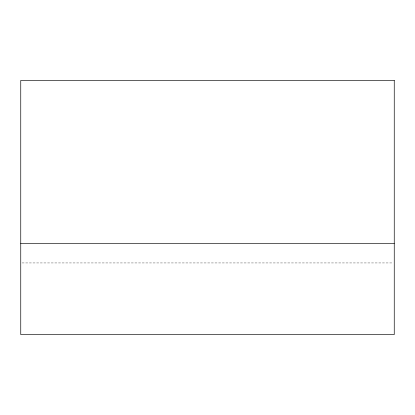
<?xml version="1.0" encoding="UTF-8"?>
<svg xmlns="http://www.w3.org/2000/svg" width="415" height="415" viewBox="0 0 415 415"><rect width="100%" height="100%" fill="white"/><g stroke="black" fill="none" stroke-linecap="round" stroke-linejoin="round"><path stroke-width="0.31" stroke-dasharray="2.08 1.56" d="M22.047 262.944L392.953 262.944"/><path stroke-width="0.62" d="M20.75 243.449L394.25 243.449M394.25 80.422L20.75 80.422L20.75 334.578L394.25 334.578L394.25 80.422"/></g></svg>
